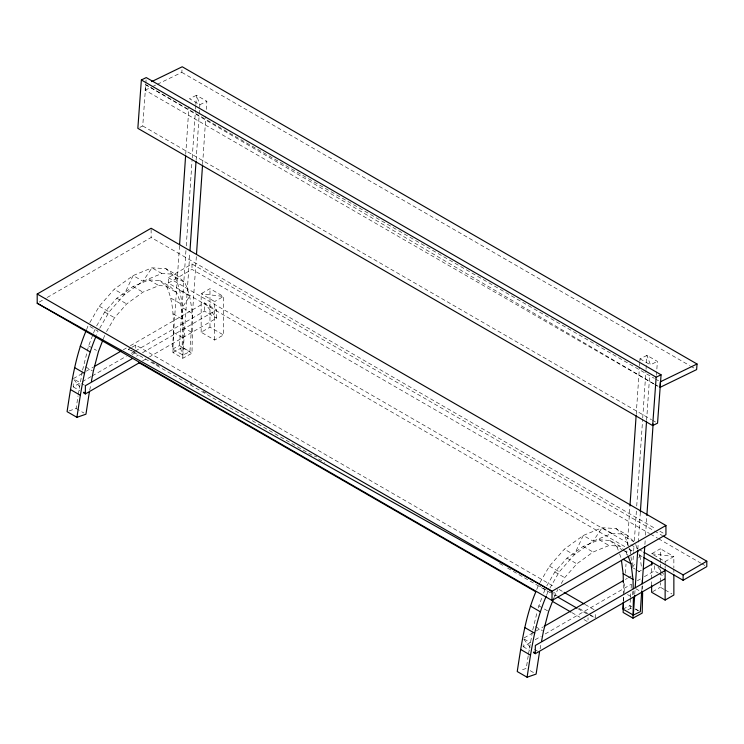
<?xml version="1.0" encoding="UTF-8"?>
<svg xmlns="http://www.w3.org/2000/svg" width="744" height="744" viewBox="0 0 744 744"><rect width="100%" height="100%" fill="white"/><g stroke="black" fill="none" stroke-linecap="round" stroke-linejoin="round"><path stroke-width="0.56" stroke-dasharray="3.72 2.79" d="M201.15 332.252L201.15 293.759L209.975 288.663L223.479 296.456L223.479 334.949L214.653 340.045L201.15 332.252L209.975 327.155L223.479 334.949M209.975 327.155L209.975 288.663M214.653 340.045L214.653 301.553L201.15 293.759L223.479 296.456L214.653 301.553M651.632 585.481L651.632 579.818M651.632 578.683L651.632 566.231M664.215 589.462L660.356 587.239L660.356 582.71M660.356 581.576L660.356 574.786M660.356 573.652L660.356 569.123M660.356 567.988L660.356 563.459M660.356 562.334L660.356 548.746L651.632 553.778L665.136 561.571L673.859 556.54L673.859 567.858M665.136 568.37L665.136 566.1M665.136 564.975L665.136 561.571M673.859 572.387L673.859 568.993M89.838 322.598L99.296 306.212L114.195 289.286L133.139 275.559L151.962 267.831L165.81 268.631L175.668 274.322L184.772 282.506C195.021 304.566 192.054 329.601 192.036 353.205L182.829 358.245L172.971 352.554C172.84 330.662 176.002 307.393 166.758 286.831L159.765 280.534L149.023 279.911L133.064 286.468L116.827 298.232L104.672 312.052L96.088 326.904M172.971 352.554L182.178 347.513C182.196 323.91 185.163 298.883 174.914 276.824L165.81 268.631M182.829 358.245C182.698 336.353 185.861 313.084 176.616 292.522L169.613 286.226L159.765 280.534M623.379 601.236L623.398 584.142M632.614 594.912L632.688 591.499M196.342 256.578L189.897 351.614L182.903 355.065L172.506 349.057L179.499 245.911M185.712 154.352L188.93 106.838M185.944 250.579L179.499 345.616L182.903 355.065L189.822 253.072M186.26 245.939L192.147 159.021M192.231 157.858L195.449 110.345M195.532 109.182L195.765 105.713M195.849 104.551L196.472 95.279L206.869 101.277L206.321 109.396M196.109 160.351L199.169 115.153M199.252 113.999L199.876 104.727L196.472 95.279L189.478 98.72L199.876 104.727L206.869 101.277M202.628 163.866L205.846 116.343M623.491 601.003L623.965 594.047M624.039 592.884L624.672 583.621M625.388 573.187L626.02 563.924M626.653 554.652L626.969 550.021M627.285 545.38L629.889 507.148M636.204 414.454L639.449 366.941M639.524 365.788L639.766 362.309M639.84 361.147L639.998 358.831L646.992 355.39L657.389 361.398L656.757 370.67M630.401 598.715L629.926 605.672L631.442 609.866M630.484 597.562L630.8 592.922M631.117 588.29L631.507 582.496M632.614 566.277L633.562 552.374M633.646 551.211L634.037 545.417M634.353 540.786L636.408 510.654M636.725 506.022L642.649 419.123M642.723 417.961L645.959 370.456M646.043 369.294L646.992 355.39L650.396 364.839L657.389 361.398M634.753 594.251L635.069 589.62M637.841 549.063L638.231 543.269M638.306 542.116L640.361 511.993M646.601 420.453L649.689 375.264M641.83 589.657L642.063 586.179M644.909 544.469L645.225 539.837M645.541 535.196L646.806 516.661M656.441 375.302L656.673 371.823M653.892 383.941L145.117 90.201L145.526 84.602L654.302 378.343M139.798 127.391L142.736 125.959L145.75 84.49M145.833 83.347L146.084 79.887M157.347 84.258L181.815 72.373L182.066 69.015M69.08 410.939L76.102 408.502L78.046 395.882M78.222 394.729L82.379 371.191M528.203 655.78L526.268 668.4L520.242 670.493M528.38 654.636L532.537 631.089M82.584 370.075L88.601 345.867L93.074 334.233M89.726 390.172L90.768 384.639M532.741 629.973L537.038 612.359M540.098 648.963L540.934 644.537M538.182 607.96L542.013 597.302M86.574 329.62L88.164 325.491L98.022 331.182L96.432 335.312M93.484 333.182L95.111 328.95M103.342 338.873L104.969 334.642M536.74 589.518L538.331 585.389M543.641 593.08L545.678 587.788M546.589 595.209L548.179 591.08L539.316 585.956M553.908 597.711L557.823 589.518M99.696 328.29L109.154 311.903L124.053 294.977L142.997 281.251L161.82 273.522L175.668 274.322M106.522 331.601L114.52 317.734L126.685 303.924L142.922 292.159L158.881 285.603L169.613 286.226M539.995 582.496L549.463 566.11L564.361 549.184L583.296 535.457L602.119 527.729L615.976 528.528L625.834 534.22L634.939 542.404M546.821 585.807L554.829 571.95L566.984 558.13L583.222 546.366L599.18 539.809L609.922 540.432L619.78 546.124L624.449 550.318M549.853 588.188L559.321 571.801L574.21 554.875L593.154 541.148L611.977 533.42L625.834 534.22M561.255 583.575L564.687 577.642L576.842 563.822L593.08 552.057L609.038 545.501L619.78 546.124M632.363 567.505L634.911 563.664M638.733 557.916L640.007 556.001L638.836 552.857M39.2 302.101L46.193 298.065M47.198 297.479L151.125 237.485L655.883 528.9M624.793 546.608L168.302 283.055L168.302 277.67L191.989 263.99L653.511 530.444M168.302 283.055L191.989 269.375L649.484 533.513M82.24 373.488L73.219 378.696L80.696 383.011M86.248 371.172L93.26 367.127M123.309 349.773L126.322 348.034M130.33 345.728L204.46 302.92L216.616 309.941L216.616 318.134L149.488 356.888M131.232 347.671L128.526 349.234L128.526 352.405M132.134 347.15L135.752 345.058L555.043 587.137M73.219 383.82L73.219 386.889L81.236 382.267M82.24 381.681L91.252 376.483M92.256 375.906L126.322 356.237M131.325 353.344L134.329 351.605M135.334 351.029L204.46 311.122L216.616 318.134L204.46 302.92L204.46 311.122M132.134 354.553L135.752 352.461M136.468 356.209L138.468 355.055M142.476 352.74L216.616 309.941M142.476 360.942L148.484 357.464M524.167 637.887L532.183 633.256M536.192 630.949L543.204 626.894M625.351 579.464L627.35 578.311M628.355 577.735L631.358 575.996M638.371 571.95L641.375 570.211M523.162 644.611L523.162 646.666L531.179 642.035M535.187 639.719L541.195 636.25M545.203 633.934L631.358 584.198M637.376 580.729L640.379 578.99M644.388 576.674L654.404 570.89L658.142 573.047M652.6 591.712L660.356 587.239M627.741 609.931L631.424 607.913M172.506 349.057L179.499 345.616L189.897 351.614M622.942 609.113L629.926 605.672L631.823 606.76M145.117 90.201L151.227 87.234M152.25 86.732L156.324 84.751M651.632 553.778L673.859 556.54L660.356 548.746M134.72 352.005L128.526 349.234L314.535 456.63M590.094 615.455L594.224 617.297M181.815 72.373L689.595 365.537M690.599 366.122L694.617 368.438M639.998 358.831L650.396 364.839M655.306 378.919L659.333 381.244M654.897 384.527L658.924 386.843L654.925 384.481M142.736 125.959L651.511 419.7M652.525 420.286L655.538 422.025M659.9 531.225L663.927 533.541M654.515 531.03L662.56 535.671M650.489 534.09L657.529 538.154M658.533 538.74L700.764 563.115M701.769 563.701L704.791 565.44M174.914 276.824L184.772 282.506M615.976 528.528L625.081 536.722L633.953 541.837M161.82 273.522L151.962 267.831L142.997 281.251L133.139 275.559L124.053 294.977L114.195 289.286M611.977 533.42L602.119 527.729L593.154 541.148L583.296 535.457L574.21 554.875L564.361 549.184M168.302 277.67L629.824 544.124M630.828 544.701L637.868 548.765M638.873 549.351L642.89 551.667M628.82 548.933L632.837 551.248M638.873 554.736L642.89 557.061M179.992 290.411L189.841 296.103L182.196 307.607L192.054 313.289M629.368 548.216L630.149 550.309L633.107 552.011M166.758 286.831L176.616 292.522M609.922 540.432L616.925 546.728L621.845 549.574M622.83 550.141L626.774 552.42L627.936 555.517M659.072 573.596L663.75 576.293M149.023 279.911L158.881 285.603M599.18 539.809L609.038 545.501M170.999 298.195L180.857 303.877M633.349 568.072L635.32 569.207M636.306 569.774L641.235 572.62M665.173 590.02L671.925 593.917M133.064 286.468L142.922 292.159M583.222 546.366L593.08 552.057M173.008 313.791L182.866 319.483M182.624 327.053L192.473 332.745M635.739 588.662L640.668 591.508M116.827 298.232L126.685 303.924M566.984 558.13L576.842 563.822M173.408 332.373L183.266 338.064M627.508 594.549L630.466 596.251M635.599 608.945L638.436 610.582M182.178 347.513L192.036 353.205M635.302 609.122L638.259 610.824M99.296 306.212L109.154 311.903M549.463 566.11L559.321 571.801M104.672 312.052L114.52 317.734M554.829 571.95L564.687 577.642M559.06 589.453L563.087 591.778M585.202 604.547L594.251 609.773M553.564 592.345L555.536 593.48M151.841 361.751L154.854 363.491M155.868 364.076L158.881 365.816M190.055 383.811L192.064 384.974M203.121 391.363L207.139 393.678M314.731 455.793L316.739 456.956M550.011 591.638L557.051 595.702M579.176 608.471L588.225 613.698M589.229 614.274L595.265 617.762L595.265 612.47M318.562 458.955L324.589 462.433M499.55 563.441L503.567 565.766M507.594 568.091L552.839 594.214M553.843 594.791L555.852 595.953M577.976 608.722L588.03 614.525M571.941 612.647L579.985 617.288M584.003 619.613L588.03 621.938L588.03 617.706M88.601 345.867L96.488 350.415M538.758 605.765L547.631 610.88M85.393 366.783L92.293 370.763M535.55 626.681L542.45 630.661M81.635 383.551L84.444 385.169M524.101 639.003L530.639 642.779M534.545 649.447L537.503 651.149M73.219 386.889L79.766 390.665M523.162 646.666L529.709 650.442M76.102 408.502L83.988 413.05M530.212 670.679L535.141 673.525M145.526 84.602L653.92 383.895M625.22 551.016L626.774 552.42M657.975 567.17L660.839 570.75M661.546 571.643L663.695 574.331M523.878 639.356L530.314 647.41M73.935 379.589L79.655 386.75M635.711 544.496L638.445 551.816M625.081 536.722L628.978 547.175M616.925 546.728L619.231 552.922M619.622 553.955L621.156 558.093M640.007 556.001L641.626 568.602M630.149 550.309L631.628 561.766M642.491 585.779L642.565 589.211M633.274 590.996L633.349 594.475M654.404 565.766L654.404 570.89M191.989 263.99L191.989 269.375M151.125 229.403L151.125 237.485M135.752 345.058L135.752 348.229"/><path stroke-width="1.12" d="M651.632 585.481L651.632 592.271L665.136 600.064L673.859 595.033L673.859 574.656M651.632 565.105L651.632 561.701M665.136 600.064L665.136 569.504M623.351 602.361L623.137 612.452L632.986 618.143L642.193 613.103L642.639 592.643M632.986 618.143L633.423 597.962M179.583 244.748L185.628 155.515M189.98 250.756L196.025 161.513M196.5 254.262L202.545 165.019M623.407 602.156L622.942 609.113L633.33 615.111L640.324 611.67L641.746 590.82M629.963 505.985L636.129 415.608M633.33 615.111L634.679 595.414M635.227 587.304L637.757 550.225M640.361 511.993L646.527 421.616M642.221 583.863L644.75 546.784M646.88 515.499L653.12 423.968M141.36 79.961L137.845 128.34L652.655 425.568L657.547 423.187L661.063 374.809L146.252 77.581L141.36 79.961L656.171 377.189L661.063 374.809M652.655 425.568L656.171 377.189M697.035 364.002L696.626 369.601L659.928 387.429L660.337 381.821L697.035 364.002L182.224 66.774L151.637 81.626M86.174 330.652C75.135 356.311 71.266 384.229 67.072 411.637L76.92 417.328L85.96 414.194L89.308 392.395M76.92 417.328C81.124 389.921 84.993 362.002 96.032 336.344M535.94 591.582C525.134 616.934 521.404 644.499 517.229 671.534L527.087 677.226L536.117 674.092L539.474 652.293M527.087 677.226C531.281 649.819 535.15 621.9 546.198 596.242M91.4 381.309L93.279 371.34L98.459 351.559L102.932 339.924M541.558 641.207L543.436 631.238L548.616 611.456L553.499 598.771M37.2 294.019L151.125 228.25L665.936 525.478L665.936 534.704L552.011 600.482L37.2 303.254L37.2 294.019L552.011 591.248L665.936 525.478M94.265 366.55L121.309 350.926M132.46 358.524L85.374 385.708L85.374 393.911L139.472 362.672M544.199 626.318L623.342 580.627M643.383 569.058L652.395 563.85M664.55 570.871L535.317 645.476L535.317 653.678L664.55 579.064M643.895 552.253L683.113 574.889L706.8 561.218L706.8 566.603L683.113 580.274L643.895 557.637M37.2 303.254L552.011 591.248L552.011 600.482M663.564 536.257L706.8 561.218M623.128 559.228L631.014 563.775L633.023 579.381L633.228 588.671M621.445 560.316L623.165 573.689L633.023 579.381M564.091 592.354L584.198 603.97M557.861 597.116L576.972 608.146M138.579 362.449L535.745 591.75M552.839 601.617L570.936 612.07M80.213 346.146L90.07 351.838M530.379 606.044L540.237 611.735M74.595 367.62L84.453 373.302M524.753 627.518L534.611 633.2M83.505 392.823L85.374 393.911L83.942 392.116M533.448 652.6L535.317 653.678L533.885 651.884M70.457 389.558L80.315 395.25M520.623 649.456L530.481 655.148M628.317 556.549L631.014 563.775M642.37 580.06L642.444 583.491M623.165 573.689L623.37 582.98M683.113 574.889L683.113 580.274"/></g></svg>
